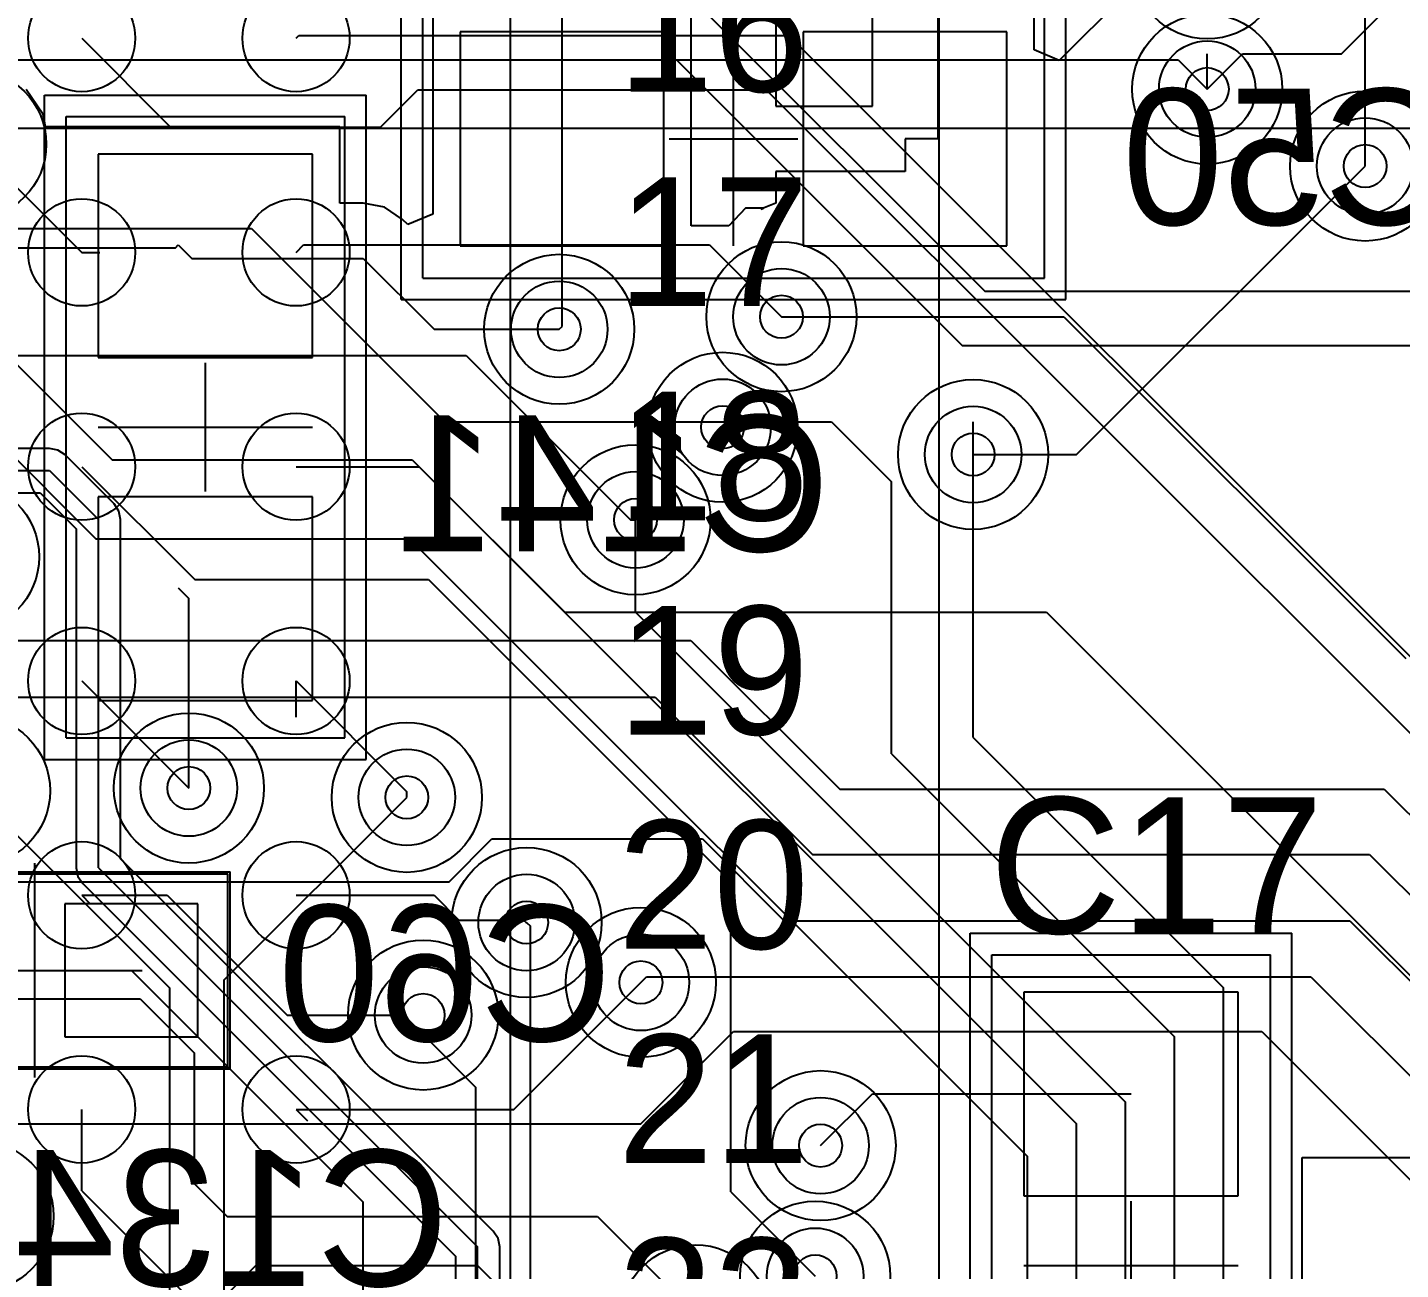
# Model space of a CAD drawing. Extents: x 28 to 300, y 18 to 330.
# Drawn here: x 188.03 to 194.43, y 139.52 to 145.32 of the extents above; entities that cross this region are included whole.
import ezdxf

# ---------------------------------------------------------------- set-up
doc = ezdxf.new("R2010")
doc.units = 0
for name, color, linetype in [('BOTTOMLAYER', 5, 'CONTINUOUS'), ('BOTTOMOVERLAY', 54, 'CONTINUOUS'), ('BOTTOMPASTE', 16, 'CONTINUOUS'), ('BOTTOMSOLDER', 6, 'CONTINUOUS'), ('DRILLDRAWING', 1, 'CONTINUOUS'), ('INTERNALPLANE1', 76, 'CONTINUOUS'), ('INTERNALPLANE6', 136, 'CONTINUOUS'), ('MECHANICAL14', 56, 'CONTINUOUS'), ('MECHANICAL15', 56, 'CONTINUOUS'), ('MECHANICAL16', 56, 'CONTINUOUS'), ('MECHANICAL8', 56, 'CONTINUOUS'), ('MIDLAYER1', 16, 'CONTINUOUS'), ('MIDLAYER3', 90, 'CONTINUOUS'), ('MULTILAYER', 9, 'CONTINUOUS'), ('TOPLAYER', 1, 'CONTINUOUS'), ('TOPOVERLAY', 2, 'CONTINUOUS'), ('TOPPASTE', 8, 'CONTINUOUS'), ('TOPSOLDER', 216, 'CONTINUOUS'), ('VIAHOLELAYER', 16, 'CONTINUOUS')]:
    doc.layers.add(name, color=color, linetype=linetype)

msp = doc.modelspace()

# ---------------------------------------------------------------- linework, layer by layer
at = {"layer": 'BOTTOMLAYER'}
for p, q in [((190.5204, 144.8003), (190.5204, 145.8037)), ((193.188, 145.5146), (192.8398, 145.1664)), ((189.9184, 145.4273), (189.9184, 144.4485)), ((191.1224, 144.3948), (191.1224, 145.4273)), ((191.5184, 145.4273), (191.5184, 144.9527)), ((191.968, 144.9527), (191.968, 145.4273)), ((192.2728, 145.4273), (192.2728, 144.8001)), ((192.7224, 145.215), (192.7224, 145.4273)), ((190.0454, 145.3003), (190.0454, 144.3003)), ((190.9954, 145.3003), (190.0454, 145.3003)), ((190.9954, 144.3003), (190.9954, 145.3003)), ((191.6454, 145.3003), (191.6454, 144.3003)), ((192.5954, 145.3003), (191.6454, 145.3003)), ((192.5954, 144.3003), (192.5954, 145.3003)), ((192.8398, 145.1664), (192.7224, 145.215)), ((188.0994, 144.9137), (188.0208, 145.0313)), ((191.5184, 144.9527), (191.968, 144.9527)), ((188.1108, 144.8561), (188.0994, 144.9137)), ((188.2296, 144.8561), (188.1108, 144.8561)), ((189.4836, 144.8561), (188.2296, 144.8561)), ((188.2296, 144.8561), (188.2296, 144.8561)), ((189.4836, 144.5005), (189.4836, 144.8561)), ((190.5204, 143.9241), (190.5204, 144.8003)), ((192.2728, 144.8001), (192.1207, 144.8001)), ((192.1207, 144.8001), (192.1207, 144.6479)), ((189.3566, 144.7291), (188.3566, 144.7291)), ((188.3566, 144.7291), (188.3566, 143.7791)), ((189.3566, 143.7791), (189.3566, 144.7291)), ((192.1207, 144.6479), (191.5184, 144.6479)), ((191.5184, 144.6479), (191.5184, 144.5007)), ((189.5932, 144.5005), (189.4836, 144.5005)), ((189.6923, 144.4808), (189.5932, 144.5005)), ((189.7763, 144.4246), (189.6923, 144.4808)), ((189.9184, 144.4485), (189.8011, 144.3999)), ((191.3763, 144.4769), (191.298, 144.3948)), ((191.4609, 144.4769), (191.3763, 144.4769)), ((191.3763, 144.4769), (191.3763, 144.4769)), ((191.3763, 144.4769), (191.3763, 144.4769)), ((191.3763, 144.4769), (191.3763, 144.4769)), ((191.3763, 144.4769), (191.3763, 144.4769)), ((191.3763, 144.4769), (191.3763, 144.4769)), ((191.3763, 144.4769), (191.3763, 144.4769)), ((191.3763, 144.4769), (191.3763, 144.4769)), ((191.3763, 144.4769), (191.3763, 144.4769)), ((191.3763, 144.4769), (191.3763, 144.4769)), ((191.3763, 144.4769), (191.3763, 144.4769)), ((191.3763, 144.4769), (191.3763, 144.4769)), ((191.3763, 144.4769), (191.3763, 144.4769)), ((191.3763, 144.4769), (191.3763, 144.4769)), ((191.5184, 144.5007), (191.4481, 144.4716)), ((191.4481, 144.4716), (191.4609, 144.4769)), ((189.8011, 144.3999), (189.7763, 144.4246)), ((191.298, 144.3948), (191.1224, 144.3948)), ((187.9422, 144.2923), (188.717, 144.2923)), ((188.717, 144.2923), (188.7296, 144.3049)), ((188.7296, 144.3049), (188.793, 144.2415)), ((190.0454, 144.3003), (190.9954, 144.3003)), ((191.6454, 144.3003), (192.5954, 144.3003)), ((188.793, 144.2415), (188.8566, 144.2415)), ((188.8566, 144.2415), (189.5932, 144.2415)), ((189.5932, 144.2415), (189.9234, 143.9113)), ((191.5439, 143.9701), (192.8618, 143.9701)), ((192.8618, 143.9701), (194.4573, 142.3746)), ((189.9234, 143.9113), (190.5076, 143.9113)), ((190.5076, 143.9113), (190.5204, 143.9241)), ((188.3566, 143.7791), (189.3566, 143.7791)), ((189.3566, 143.1291), (188.3566, 143.1291)), ((188.3566, 143.1291), (188.3566, 142.1791)), ((189.3566, 142.1791), (189.3566, 143.1291)), ((188.7296, 142.7049), (188.7796, 142.6549)), ((188.7796, 142.6541), (188.7796, 142.6549)), ((188.7796, 141.7702), (188.7796, 142.6541)), ((188.3566, 142.1791), (189.3566, 142.1791)), ((188.8216, 141.2292), (188.2016, 141.2292)), ((188.2016, 141.2292), (188.2016, 140.6092)), ((188.8216, 140.6092), (188.8216, 141.2292)), ((188.5116, 140.9192), (189.5932, 139.8376)), ((188.2016, 140.6092), (188.8216, 140.6092)), ((189.5932, 138.9174), (189.5932, 139.8376))]:
    msp.add_line(p, q, dxfattribs=at)
for centre in [(193.5302, 145.0325), (194.2668, 144.6733), (191.5439, 143.9701), (190.5076, 143.9113), (191.2696, 143.4541), (192.438, 143.3271), (190.8632, 143.0223), (188.7796, 141.7702), (189.7964, 141.7269), (190.3552, 141.1427), (190.8886, 140.8633), (189.8726, 140.7109), (191.7268, 140.1013), (191.7014, 139.4917)]:
    msp.add_circle(centre, 0.225, dxfattribs=at)
at = {"layer": 'BOTTOMOVERLAY'}
for p, q in [((191.3204, 144.3003), (191.3204, 145.3003)), ((188.3566, 143.4541), (189.3566, 143.4541))]:
    msp.add_line(p, q, dxfattribs=at)
at = {"layer": 'BOTTOMPASTE'}
for p, q in [((190.0454, 145.3003), (190.0454, 144.3003)), ((190.9954, 145.3003), (190.0454, 145.3003)), ((190.9954, 144.3003), (190.9954, 145.3003)), ((191.6454, 145.3003), (191.6454, 144.3003)), ((192.5954, 145.3003), (191.6454, 145.3003)), ((192.5954, 144.3003), (192.5954, 145.3003)), ((189.3566, 144.7291), (188.3566, 144.7291)), ((188.3566, 144.7291), (188.3566, 143.7791)), ((189.3566, 143.7791), (189.3566, 144.7291)), ((190.0454, 144.3003), (190.9954, 144.3003)), ((191.6454, 144.3003), (192.5954, 144.3003)), ((188.3566, 143.7791), (189.3566, 143.7791)), ((189.3566, 143.1291), (188.3566, 143.1291)), ((188.3566, 143.1291), (188.3566, 142.1791)), ((189.3566, 142.1791), (189.3566, 143.1291)), ((188.3566, 142.1791), (189.3566, 142.1791)), ((188.8216, 141.2292), (188.2016, 141.2292)), ((188.2016, 141.2292), (188.2016, 140.6092)), ((188.8216, 140.6092), (188.8216, 141.2292)), ((188.2016, 140.6092), (188.8216, 140.6092))]:
    msp.add_line(p, q, dxfattribs=at)
at = {"layer": 'BOTTOMSOLDER'}
for p, q in [((190.0454, 145.3003), (190.0454, 144.3003)), ((190.9954, 145.3003), (190.0454, 145.3003)), ((190.9954, 144.3003), (190.9954, 145.3003)), ((191.6454, 145.3003), (191.6454, 144.3003)), ((192.5954, 145.3003), (191.6454, 145.3003)), ((192.5954, 144.3003), (192.5954, 145.3003)), ((189.3566, 144.7291), (188.3566, 144.7291)), ((188.3566, 144.7291), (188.3566, 143.7791)), ((189.3566, 143.7791), (189.3566, 144.7291)), ((190.0454, 144.3003), (190.9954, 144.3003)), ((191.6454, 144.3003), (192.5954, 144.3003)), ((188.3566, 143.7791), (189.3566, 143.7791)), ((189.3566, 143.1291), (188.3566, 143.1291)), ((188.3566, 143.1291), (188.3566, 142.1791)), ((189.3566, 142.1791), (189.3566, 143.1291)), ((188.3566, 142.1791), (189.3566, 142.1791)), ((188.8216, 141.2292), (188.2016, 141.2292)), ((188.2016, 141.2292), (188.2016, 140.6092)), ((188.8216, 140.6092), (188.8216, 141.2292)), ((188.2016, 140.6092), (188.8216, 140.6092))]:
    msp.add_line(p, q, dxfattribs=at)
at = {"layer": 'DRILLDRAWING'}
for centre in [(193.5302, 145.0325), (194.2668, 144.6733), (191.5439, 143.9701), (190.5076, 143.9113), (191.2696, 143.4541), (192.438, 143.3271), (190.8632, 143.0223), (188.7796, 141.7702), (189.7964, 141.7269), (190.3552, 141.1427), (190.8886, 140.8633), (189.8726, 140.7109), (191.7268, 140.1013), (191.7014, 139.4917)]:
    msp.add_circle(centre, 0.1, dxfattribs=at)
at = {"layer": 'INTERNALPLANE1'}
for p, q in [((188.129, 143.3554), (173.5056, 143.3554)), ((188.1686, 143.3475), (188.129, 143.3554)), ((188.129, 143.3554), (188.129, 143.3554)), ((188.2022, 143.3251), (188.1686, 143.3475)), ((188.4308, 143.0965), (188.2022, 143.3251)), ((183.7732, 143.2518), (188.129, 143.2518)), ((188.129, 143.2518), (188.3576, 143.0232)), ((173.4651, 143.1482), (188.0861, 143.1482)), ((188.0861, 143.1482), (188.254, 142.9803)), ((188.4533, 143.0628), (188.4308, 143.0965)), ((188.4308, 143.0965), (188.4308, 143.0965)), ((188.4612, 143.0232), (188.4533, 143.0628)), ((188.254, 142.9803), (188.254, 141.3976)), ((188.3576, 141.3976), (188.3576, 143.0232)), ((188.4612, 141.4405), (188.4612, 143.0232)), ((190.1999, 139.7018), (188.4612, 141.4405)), ((188.254, 141.3976), (188.254, 141.3976)), ((188.254, 141.3976), (188.2619, 141.358)), ((188.3576, 141.3976), (190.1266, 139.6286)), ((188.2619, 141.358), (188.2843, 141.3244)), ((188.2843, 141.3244), (190.023, 139.5857)), ((190.2223, 139.6682), (190.1999, 139.7018)), ((190.1999, 139.7018), (190.1999, 139.7018)), ((190.2302, 139.6286), (190.2223, 139.6682)), ((190.023, 139.5857), (190.023, 136.6014)), ((190.1266, 136.4183), (190.1266, 139.6286)), ((190.2302, 136.7006), (190.2302, 139.6286))]:
    msp.add_line(p, q, dxfattribs=at)
for centre in [(193.5302, 145.6167), (193.5302, 145.0325), (187.7644, 144.7749), (194.2668, 144.6733), (191.5439, 143.9701), (190.5076, 143.9113), (191.2696, 143.4541), (192.438, 143.3271), (190.8632, 143.0223), (187.7314, 142.8496), (187.7822, 141.7574), (189.7964, 141.7269), (190.3552, 141.1427), (190.8886, 140.8633), (189.8726, 140.7109), (191.7268, 140.1013), (191.7014, 139.4917), (191.1426, 139.2885)]:
    msp.add_circle(centre, 0.35, dxfattribs=at)
at = {"layer": 'INTERNALPLANE6'}
for centre in [(193.5302, 145.6167), (193.5302, 145.0325), (194.2668, 144.6733), (191.5439, 143.9701), (191.2696, 143.4541), (192.438, 143.3271), (190.8632, 143.0223), (187.7314, 142.8496), (187.7822, 141.7574), (188.7796, 141.7702), (189.7964, 141.7269), (190.3552, 141.1427), (190.8886, 140.8633), (189.8726, 140.7109), (187.7988, 139.772), (191.7014, 139.4917), (191.1426, 139.2885)]:
    msp.add_circle(centre, 0.35, dxfattribs=at)
at = {"layer": 'MECHANICAL14'}
for p, q in [((190.2796, 138.2702), (190.2796, 161.2702)), ((189.8704, 144.1503), (189.8704, 145.4503)), ((192.7704, 144.1503), (192.7704, 145.4503)), ((188.2066, 144.9041), (189.5066, 144.9041)), ((188.2066, 142.0041), (188.2066, 144.9041)), ((189.5066, 142.0041), (189.5066, 144.9041)), ((189.8704, 144.1503), (192.7704, 144.1503)), ((188.2066, 142.0041), (189.5066, 142.0041)), ((187.1616, 141.3692), (188.9616, 141.3692)), ((188.9616, 140.4692), (188.9616, 141.3692)), ((192.5246, 138.0925), (192.5246, 140.9925)), ((192.5246, 140.9925), (193.8246, 140.9925)), ((193.8246, 138.0925), (193.8246, 140.9925)), ((187.1616, 140.4692), (188.9616, 140.4692))]:
    msp.add_line(p, q, dxfattribs=at)
at = {"layer": 'MECHANICAL15'}
for p, q in [((192.2796, 136.2702), (192.2796, 163.2702)), ((188.1066, 141.9041), (188.1066, 145.0041)), ((188.1066, 145.0041), (189.6066, 145.0041)), ((189.6066, 141.9041), (189.6066, 145.0041)), ((188.8566, 143.1541), (188.8566, 143.7541)), ((188.5566, 143.4541), (189.1566, 143.4541)), ((188.1066, 141.9041), (189.6066, 141.9041)), ((193.9732, 133.1965), (193.9732, 140.0465)), ((193.9732, 140.0465), (201.7232, 140.0465))]:
    msp.add_line(p, q, dxfattribs=at)
at = {"layer": 'MECHANICAL16'}
for p, q in [((189.7704, 144.0503), (189.7704, 145.5503)), ((192.8704, 144.0503), (192.8704, 145.5503)), ((191.3204, 144.5003), (191.3204, 145.1003)), ((191.0204, 144.8003), (191.6204, 144.8003)), ((189.7704, 144.0503), (192.8704, 144.0503)), ((187.1516, 141.3792), (188.9716, 141.3792)), ((188.0616, 140.4192), (188.0616, 141.4192)), ((188.9716, 140.4592), (188.9716, 141.3792)), ((192.4246, 141.0925), (193.9246, 141.0925)), ((192.4246, 137.9925), (192.4246, 141.0925)), ((193.9246, 137.9925), (193.9246, 141.0925)), ((187.5616, 140.9192), (188.5616, 140.9192)), ((187.1516, 140.4592), (188.9716, 140.4592)), ((193.1746, 139.2425), (193.1746, 139.8425)), ((192.8746, 139.5425), (193.4746, 139.5425))]:
    msp.add_line(p, q, dxfattribs=at)
at = {"layer": 'MECHANICAL8'}
msp.add_line((160.0248, 144.8496), (238.7698, 144.8496), dxfattribs=at)
at = {"layer": 'MIDLAYER1'}
for p, q in [((194.2668, 144.6733), (194.2668, 145.7909)), ((191.1589, 145.4226), (192.4924, 144.0891)), ((187.3707, 145.1686), (191.0537, 145.1686)), ((191.0537, 145.1686), (192.3872, 143.8351)), ((193.5302, 145.0325), (193.5302, 145.1976)), ((187.3439, 144.3801), (188.4223, 143.3017)), ((187.1505, 144.1287), (188.3458, 142.9334)), ((192.4924, 144.0891), (195.3408, 144.0891)), ((192.3872, 143.8351), (195.2356, 143.8351)), ((191.1172, 143.4795), (191.7776, 143.4795)), ((191.7776, 143.4795), (192.057, 143.2001)), ((192.438, 143.3271), (192.438, 143.4795)), ((188.4223, 143.3017), (189.8218, 143.3017)), ((189.8218, 143.3017), (192.9206, 140.2029)), ((192.438, 142.0063), (192.438, 143.3271)), ((192.057, 141.9301), (192.057, 143.2001)), ((190.8632, 142.5905), (190.8632, 143.0223)), ((188.3458, 142.9334), (189.8091, 142.9334)), ((189.8091, 142.9334), (192.692, 140.0505)), ((190.8632, 142.5905), (193.1492, 140.3045)), ((192.438, 142.0063), (193.6064, 140.8379)), ((192.057, 141.9301), (193.3778, 140.6093)), ((187.7757, 141.7509), (188.6901, 140.8365)), ((188.9441, 140.8746), (189.7964, 141.7269)), ((190.3552, 141.1427), (190.373, 141.1249)), ((190.373, 139.4738), (190.373, 141.1249)), ((188.9441, 137.3069), (188.9441, 140.8746)), ((188.6901, 137.4121), (188.6901, 140.8365)), ((193.6064, 133.9965), (193.6064, 140.8379)), ((189.8816, 140.6102), (190.119, 140.3728)), ((193.3778, 134.0912), (193.3778, 140.6093)), ((190.119, 139.3686), (190.119, 140.3728)), ((193.1492, 134.1859), (193.1492, 140.3045)), ((192.9206, 134.2806), (192.9206, 140.2029)), ((192.692, 134.3753), (192.692, 140.0505))]:
    msp.add_line(p, q, dxfattribs=at)
for centre in [(193.5302, 145.0325), (194.2668, 144.6733), (191.5439, 143.9701), (190.5076, 143.9113), (191.2696, 143.4541), (192.438, 143.3271), (190.8632, 143.0223), (188.7796, 141.7702), (189.7964, 141.7269), (190.3552, 141.1427), (190.8886, 140.8633), (189.8726, 140.7109), (191.7268, 140.1013), (191.7014, 139.4917)]:
    msp.add_circle(centre, 0.225, dxfattribs=at)
at = {"layer": 'MIDLAYER3'}
for p, q in [((186.1007, 145.1686), (193.3941, 145.1686)), ((193.3941, 145.1686), (193.5302, 145.0325)), ((192.9206, 143.3271), (194.2668, 144.6733)), ((184.485, 144.3812), (189.0725, 144.3812)), ((189.0725, 144.3812), (189.9742, 143.4795)), ((189.9742, 143.4795), (191.1172, 143.4795)), ((192.438, 143.3271), (192.9206, 143.3271)), ((187.0039, 142.4595), (191.1212, 142.4595)), ((191.1212, 142.4595), (191.8157, 141.765)), ((186.6976, 142.1941), (190.9548, 142.1941)), ((190.9548, 142.1941), (191.6887, 141.4602)), ((191.8157, 141.765), (194.3557, 141.765)), ((194.3557, 141.765), (194.9018, 141.2189)), ((189.994, 141.3332), (190.1936, 141.5328)), ((190.1936, 141.5328), (191.1754, 141.5328)), ((191.1754, 141.5328), (191.5573, 141.151)), ((191.6887, 141.4602), (194.2874, 141.4602)), ((194.2874, 141.4602), (194.851, 140.8966)), ((187.1802, 141.3332), (189.994, 141.3332)), ((191.5573, 141.151), (194.196, 141.151)), ((194.196, 141.151), (194.724, 140.6229)), ((190.8886, 140.8633), (190.914, 140.8887)), ((190.914, 140.8887), (194.0137, 140.8887)), ((194.0137, 140.8887), (194.6732, 140.2292)), ((190.8886, 140.2029), (191.3204, 140.6347)), ((191.3204, 140.6347), (193.7842, 140.6347)), ((193.7842, 140.6347), (194.5208, 139.8981)), ((186.6498, 140.2029), (190.8886, 140.2029)), ((188.8889, 139.3393), (189.0921, 139.5425)), ((189.0921, 139.5425), (190.1266, 139.5425)), ((190.1266, 139.5425), (193.581, 136.0881))]:
    msp.add_line(p, q, dxfattribs=at)
for centre in [(193.5302, 145.0325), (194.2668, 144.6733), (191.5439, 143.9701), (190.5076, 143.9113), (191.2696, 143.4541), (192.438, 143.3271), (190.8632, 143.0223), (188.7796, 141.7702), (189.7964, 141.7269), (190.3552, 141.1427), (190.8886, 140.8633), (189.8726, 140.7109), (191.7268, 140.1013), (191.7014, 139.4917)]:
    msp.add_circle(centre, 0.225, dxfattribs=at)
at = {"layer": 'MULTILAYER'}
for centre in [(193.5302, 145.0325), (194.2668, 144.6733), (191.5439, 143.9701), (190.5076, 143.9113), (191.2696, 143.4541), (192.438, 143.3271), (190.8632, 143.0223), (188.7796, 141.7702), (189.7964, 141.7269), (190.3552, 141.1427), (190.8886, 140.8633), (189.8726, 140.7109), (191.7268, 140.1013), (191.7014, 139.4917)]:
    msp.add_circle(centre, 0.225, dxfattribs=at)
at = {"layer": 'TOPLAYER'}
for p, q in [((194.1561, 145.1976), (198.7042, 149.7457)), ((189.2796, 145.2702), (189.2923, 145.2829)), ((189.2923, 145.2829), (191.578, 145.2829)), ((191.578, 145.2829), (194.8292, 142.0317)), ((188.2796, 145.2702), (188.6947, 144.8551)), ((193.5302, 145.0325), (193.6953, 145.1976)), ((193.6953, 145.1976), (194.1561, 145.1976)), ((189.6734, 144.8551), (189.8472, 145.0289)), ((189.8472, 145.0289), (191.4728, 145.0289)), ((191.4728, 145.0289), (194.724, 141.7777)), ((188.6947, 144.8551), (189.6734, 144.8551)), ((187.7696, 144.7801), (188.2796, 144.2702)), ((188.2796, 144.2702), (188.3646, 144.2702)), ((188.2796, 144.2702), (188.2796, 144.2702)), ((189.2796, 144.2702), (189.3144, 144.305)), ((189.3144, 144.305), (191.209, 144.305)), ((191.209, 144.305), (191.5439, 143.9701)), ((187.7604, 143.7894), (190.0728, 143.7894)), ((190.0728, 143.7894), (190.8398, 143.0223)), ((188.2796, 143.2702), (188.8069, 142.7429)), ((189.2796, 143.2702), (189.8533, 143.2702)), ((189.8533, 143.2702), (190.533, 142.5905)), ((190.8398, 143.0223), (190.8632, 143.0223)), ((188.8069, 142.7429), (189.898, 142.7429)), ((189.898, 142.7429), (191.3077, 141.3332)), ((190.533, 142.5905), (192.7809, 142.5905)), ((192.7809, 142.5905), (194.6605, 140.7109)), ((188.2796, 142.2702), (188.7796, 141.7702)), ((188.2796, 142.2702), (188.2796, 142.2702)), ((189.2796, 142.2702), (189.7964, 141.7534)), ((189.2796, 142.1012), (189.2796, 142.2702)), ((189.7964, 141.7269), (189.7964, 141.7534)), ((191.3077, 139.8854), (191.3077, 141.3332)), ((188.2796, 141.2702), (188.6783, 141.2702)), ((188.2796, 141.2702), (188.3184, 141.2314)), ((188.6783, 141.2702), (189.2376, 140.7109)), ((189.2796, 141.2702), (189.9234, 141.2702)), ((189.9234, 141.2702), (190.0395, 141.1541)), ((190.0395, 141.1541), (190.3413, 141.1541)), ((190.3413, 141.1541), (190.3539, 141.1414)), ((190.3539, 141.1414), (190.3552, 141.1402)), ((190.3552, 141.1402), (190.3552, 141.1427)), ((190.2955, 140.2702), (190.8886, 140.8633)), ((187.7627, 140.7871), (188.5518, 140.7871)), ((188.5518, 140.7871), (188.8058, 140.5331)), ((193.6746, 140.8175), (192.6746, 140.8175)), ((192.6746, 140.8175), (192.6746, 139.8675)), ((193.6746, 139.8675), (193.6746, 140.8175)), ((189.2376, 140.7109), (189.7809, 140.7109)), ((189.7809, 140.7109), (189.8268, 140.6651)), ((189.8268, 140.6651), (189.8816, 140.6102)), ((188.8058, 139.9235), (188.8058, 140.5331)), ((191.7268, 140.1013), (191.968, 140.3425)), ((191.968, 140.3425), (193.1746, 140.3425)), ((188.2796, 139.8909), (188.2796, 140.2702)), ((189.2796, 140.2702), (189.8726, 140.2702)), ((189.2796, 140.2702), (189.3333, 140.2165)), ((189.8726, 140.2702), (190.2955, 140.2702)), ((189.8726, 140.2702), (190.2371, 140.2702)), ((188.2796, 139.8909), (188.7728, 139.3977)), ((188.8058, 139.9235), (188.9582, 139.7711)), ((191.3077, 139.8854), (191.7014, 139.4917)), ((192.6746, 139.8675), (193.6746, 139.8675)), ((188.9582, 139.7711), (190.6854, 139.7711)), ((190.6854, 139.7711), (191.1426, 139.3139))]:
    msp.add_line(p, q, dxfattribs=at)
for centre, radius in [((188.2796, 145.2702), 0.25), ((189.2796, 145.2702), 0.25), ((193.5302, 145.0325), 0.225), ((194.2668, 144.6733), 0.225), ((188.2796, 144.2702), 0.25), ((189.2796, 144.2702), 0.25), ((191.5439, 143.9701), 0.225), ((190.5076, 143.9113), 0.225), ((191.2696, 143.4541), 0.225), ((192.438, 143.3271), 0.225), ((188.2796, 143.2702), 0.25), ((189.2796, 143.2702), 0.25), ((190.8632, 143.0223), 0.225), ((188.2796, 142.2702), 0.25), ((189.2796, 142.2702), 0.25), ((188.7796, 141.7702), 0.225), ((189.7964, 141.7269), 0.225), ((188.2796, 141.2702), 0.25), ((189.2796, 141.2702), 0.25), ((190.3552, 141.1427), 0.225), ((190.8886, 140.8633), 0.225), ((189.8726, 140.7109), 0.225), ((188.2796, 140.2702), 0.25), ((189.2796, 140.2702), 0.25), ((191.7268, 140.1013), 0.225), ((191.7014, 139.4917), 0.225)]:
    msp.add_circle(centre, radius, dxfattribs=at)
at = {"layer": 'TOPOVERLAY'}
for p, q in [((190.2796, 138.2702), (190.2796, 161.2702)), ((192.6746, 139.5425), (193.6746, 139.5425))]:
    msp.add_line(p, q, dxfattribs=at)
at = {"layer": 'TOPPASTE'}
for p, q in [((193.6746, 140.8175), (192.6746, 140.8175)), ((192.6746, 140.8175), (192.6746, 139.8675)), ((193.6746, 139.8675), (193.6746, 140.8175)), ((192.6746, 139.8675), (193.6746, 139.8675))]:
    msp.add_line(p, q, dxfattribs=at)
for centre in [(188.2796, 145.2702), (189.2796, 145.2702), (188.2796, 144.2702), (189.2796, 144.2702), (188.2796, 143.2702), (189.2796, 143.2702), (188.2796, 142.2702), (189.2796, 142.2702), (188.2796, 141.2702), (189.2796, 141.2702), (188.2796, 140.2702), (189.2796, 140.2702)]:
    msp.add_circle(centre, 0.25, dxfattribs=at)
at = {"layer": 'TOPSOLDER'}
for p, q in [((193.6746, 140.8175), (192.6746, 140.8175)), ((192.6746, 140.8175), (192.6746, 139.8675)), ((193.6746, 139.8675), (193.6746, 140.8175)), ((192.6746, 139.8675), (193.6746, 139.8675))]:
    msp.add_line(p, q, dxfattribs=at)
for centre in [(188.2796, 145.2702), (189.2796, 145.2702), (188.2796, 144.2702), (189.2796, 144.2702), (188.2796, 143.2702), (189.2796, 143.2702), (188.2796, 142.2702), (189.2796, 142.2702), (188.2796, 141.2702), (189.2796, 141.2702), (188.2796, 140.2702), (189.2796, 140.2702)]:
    msp.add_circle(centre, 0.25, dxfattribs=at)
at = {"layer": 'VIAHOLELAYER'}
for centre in [(193.5302, 145.0325), (194.2668, 144.6733), (191.5439, 143.9701), (190.5076, 143.9113), (191.2696, 143.4541), (192.438, 143.3271), (190.8632, 143.0223), (188.7796, 141.7702), (189.7964, 141.7269), (190.3552, 141.1427), (190.8886, 140.8633), (189.8726, 140.7109), (191.7268, 140.1013), (191.7014, 139.4917)]:
    msp.add_circle(centre, 0.1, dxfattribs=at)

# ---------------------------------------------------------------- texts
at = {"layer": 'BOTTOMOVERLAY', "text_generation_flag": 2}
for s, p in [('C50', (194.691, 144.399)), ('C134', (189.992, 139.446))]:
    msp.add_text(s, height=0.635, dxfattribs=at).set_placement(p)
for s, p in [('C141', (191.77, 142.875)), ('C60', (190.754, 140.589))]:
    msp.add_text(s, height=0.635, rotation=360, dxfattribs=at).set_placement(p)
at = {"layer": 'MECHANICAL14'}
for s, p in [('16', (190.7796, 145.0202)), ('17', (190.7796, 144.0202)), ('18', (190.7796, 143.0202)), ('19', (190.7796, 142.0202)), ('20', (190.7796, 141.0202)), ('21', (190.7796, 140.0202)), ('22', (190.7796, 139.0702))]:
    msp.add_text(s, height=0.6, rotation=360, dxfattribs=at).set_placement(p)
at = {"layer": 'TOPOVERLAY'}
msp.add_text('C17', height=0.635, rotation=360, dxfattribs=at).set_placement((192.5142, 141.0919))

doc.saveas('drawing.dxf')
